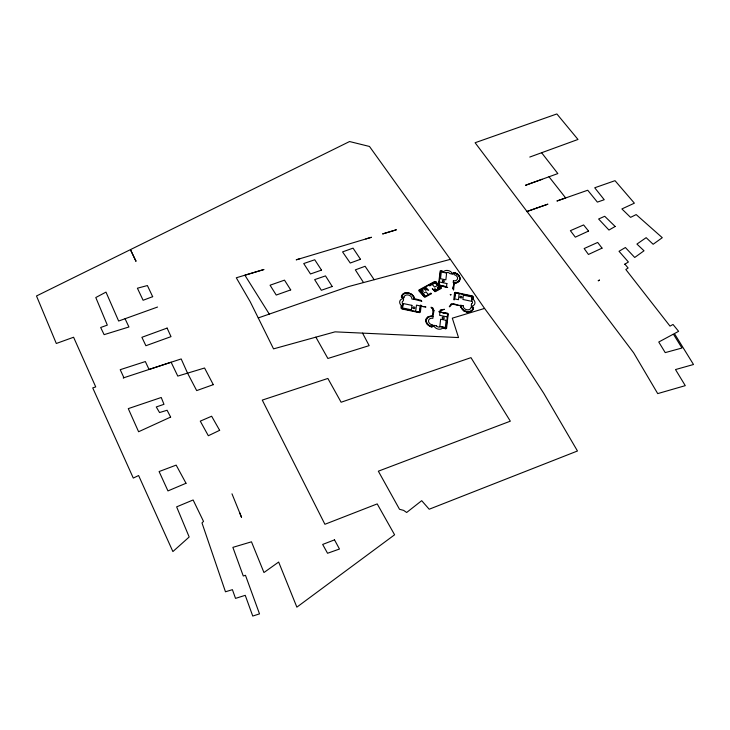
<?xml version="1.0" encoding="UTF-8"?>
<svg xmlns="http://www.w3.org/2000/svg" width="730" height="730" viewBox="0 0 730 730"><rect width="100%" height="100%" fill="white"/><g stroke="black" fill="none" stroke-linecap="round" stroke-linejoin="round"><path stroke-width="1.09" d="M402.878 297.594L402.768 298.387L401.299 296.973M473.487 296.918C472.255 301.289 473.989 296.927 472.492 296.38L455.328 292.821L454.334 299.811L453.814 299.702L454.534 292.876M452.792 288.423L453.576 290.038L454.252 282.985M448.174 314.019L446.541 328.582M425.827 320.351L425.846 321.255M421.703 301.244L414.357 299.364M425.827 320.342L426.165 318.974M454.014 273.449L454.069 272.938A6.105 4.681 20.8 0 1 459.681 278.641A6.105 4.681 20.8 0 1 453.832 282.51L453.832 282.519M433.018 310.889L432.416 316.017L428.601 316.565M432.936 316.218L434.067 310.305M432.16 326.064L432.096 326.611A6.296 4.982 20.6 0 1 426.347 320.616A6.296 4.982 20.6 0 1 432.47 316.464L432.589 316.464M420.389 311.956L421.091 306.262L425.937 307.029L424.34 306.536A3.55 2.783 19.7 0 1 421.383 305.934L420.708 305.012L419.44 312.166L401.883 308.525L401.719 306.125L401.217 306.089M401.208 306.089L400.943 308.133M401.427 296.271L402.44 294.455M473.241 309.274L473.597 307.531L472.127 306.399L472.401 307.567M426.165 318.964L427.461 317.267M451.231 304.83L451.532 304.264L454.133 304.437M451.231 304.83L449.662 306.828L449.306 306.527A14.226 11.096 20.4 0 0 451.058 304.009L451.642 303.863A3.54 2.756 21.2 0 0 453.312 303.872L453.449 303.716M459.581 280.767L460.192 278.367L459.279 275.812M472.994 309.739L471.498 311.217M459.38 281.05L458.933 281.552M453.485 282.592C454.89 285.029 451.715 288.542 452.646 288.441M440.226 270.83L438.484 284.6L435.965 281.798M458.924 281.561L456.88 282.72M402.704 294.199L403.59 293.542M427.616 317.149L428.245 316.738M471.489 311.226L469.308 311.993M403.599 293.542L404.283 293.204M434.624 281.515L418.856 290.056L418.901 290.878L424.176 296.845A13.505 10.53 20.4 0 1 424.166 296.216L419.303 290.321L434.989 281.862L440.418 287.374L441.157 287.164L439.506 285.731L447.663 287.456L439.013 284.946L440.537 271.268L443.329 271.524L441.112 270.638M434.633 281.506L435.956 281.789M404.292 293.195L406.683 292.703M419.85 312.549L419.248 312.586M529.77 157.06L577.987 139.457L556.871 113.944L475.102 142.733L633.64 352.8L657.721 393.607L685.278 385.65L675.505 369.562L693.5 364.507L674.411 333.592L678.608 331.329L673.023 324.476L670.012 326.118L625.829 269.507L628.11 268.01L624.926 264.169L624.469 264.452L628.402 261.997L619.022 251.284L625.382 247.525L634.717 257.471L644.015 250.782L636.925 244.076L646.15 237.67L653.14 244.267L662.283 237.688L636.177 214.583L630.565 217.367L621.887 208.935L634.379 203.177L615.016 180.675L594.722 187.774L604.23 199.719L597.377 202.119L587.723 190.229L556.908 201.015L565.65 197.939L548.996 176.779M542.061 179.288L525.481 185.292L557.848 173.576L541.623 152.734M454.963 292.456L455.502 292.392M157.543 307.038L118.643 321.036L105.987 292.109L95.794 297.53L107.319 325.115L100.667 327.496L104.116 334.65L128.945 326.976L125.058 318.727M269.288 314.11L244.888 275.219L263.977 269.498L236.292 277.783L250.171 301.663L258.247 317.933L348.429 286.598L450.383 259.351L484.565 308.425L518.629 354.579L543.722 393.26L577.466 450.994L429.194 509.23L421.694 500.68L406.656 512.487L403.654 510.398L399.511 509.275L378.341 471.188L510.334 421.173L470.969 357.645L341.111 402.239L327.87 378.45L262.271 400.095L324.905 524.286L377.209 503.901L394.592 534.789L296.864 607.15L278.659 562.045L263.959 572.53L251.476 541.815L232.87 547.363L243.273 575.988L245.472 575.304L259.515 613.875L252.753 616.056L245.243 595.333L235.525 598.381L232.405 589.667L225.47 591.784L201.982 522.908L203.524 521.412L193.121 499.977L176.633 506.857L189.179 536.997L172.891 551.57L138.609 475.531L133.289 478.068L92.728 387.895L95.739 386.918L73.593 337.242L56.31 343.483L36.5 295.969L349.56 141.538L369.49 146.465L450.383 259.351M299.984 258.685L296.207 259.834L371.442 237.277L365.839 238.938M484.565 308.425L452.308 318.161L458.522 337.561L335.052 331.849L273.54 348.867L258.247 317.933M456.87 282.72L456.314 282.866M456.305 282.866L455.511 282.975M433.83 310.296L433.62 310.177A3.568 2.801 20.6 0 1 433.346 308.735L433.072 308.206A14.226 11.096 20.4 0 1 431.101 307.166L431.32 307.795M421.703 301.161L421.055 300.34M469.299 312.002L468.067 312.084M455.502 282.985L454.261 282.985M406.692 292.703L407.76 292.739M445.747 328.938L443.283 328.016L446.121 328.235L447.627 313.836L438.785 311.719L439.679 311.436A3.568 2.801 20.6 0 0 440.254 310.168L440.637 309.785A14.226 11.096 20.4 0 0 444.26 309.274M468.058 312.084L467.209 312.02M407.769 292.739L408.627 292.876M432.589 325.79L433.492 326.42L431.658 326.958M467.2 312.02L466.351 311.865M401.865 308.963L419.23 312.577M472.438 307.567L473.077 307.704A6.196 4.818 22.1 0 1 466.981 311.555A6.196 4.818 22.1 0 1 461.041 305.815L461.031 305.77M460.639 305.386C458.303 306.034 453.731 303.37 453.44 303.68M454.379 304.501L460.52 305.788L460.712 306.992M453.549 273.695L452.627 273.495L453.768 272.482L456.87 273.586M455.62 292.411L472.721 296.024M408.636 292.876L412.167 294.528L414.284 297.411M420.945 300.331L414.549 298.67M466.342 311.856L465.092 311.464M447.399 313.097C434.925 312.166 441.577 310.359 444.269 309.374M402.577 297.21L401.829 297.037A6.232 4.891 18.8 0 1 408.179 293.223A6.232 4.891 18.8 0 1 414.029 298.953L414.074 299.127M431.211 326.848L429.961 326.374M465.083 311.454L464.289 311.089M432.361 308.343L433.045 310.761M432.352 308.343L431.33 307.804M429.751 326.274L427.342 324.43M464.28 311.08L463.723 310.761M456.88 273.586L458.796 275.173M463.714 310.752L460.712 307.001M428.492 294.71L426.001 291.918L422.971 293.551L425.462 296.353M427.068 324.102L426.411 323.08M374.18 279.718L365.1 266.277L355.337 269.863L363.504 282.51M450.948 294.719L450.237 294.436A13.642 10.631 20.4 0 1 450.592 295.048L450.948 294.728M315.871 337.151L327.88 358.476L369.161 345.628L362.564 333.135M426.411 323.071L425.846 321.264M239.613 512.624L241.557 517.387L231.985 493.818M414.293 297.42L414.549 298.661M443.21 272.18A5.137 3.942 20.4 0 1 448.193 270.556A5.137 3.942 20.4 0 1 452.591 274.17L449.844 273.595A2.628 2.017 20.4 0 0 445.966 272.783M431.33 293.715L424.906 297.302L419.567 290.449L425.59 287.291L428.364 290.321L425.499 287.784L420.179 290.64L425.38 296.49L430.855 293.113L431.33 293.715M429.295 285.275L429.769 285.895L435.19 282.574L440.382 288.359L435.116 291.215L432.26 288.678L435.062 291.717L441.513 288.295L435.272 282.09L429.304 285.257M471.927 296.937L471.516 301.28L462.911 299.473L463.331 295.13L471.927 296.937M471.452 303.954L471.261 306.217A5.201 4.033 22.1 0 0 474.956 303.078A5.201 4.033 22.1 0 0 471.972 298.534L471.744 300.769A2.664 2.062 22.1 0 1 471.443 303.954M459.115 293.442L458.486 299.702L454.598 298.889L455.246 292.63L459.115 293.442M447.828 313.754L447.49 316.966L439.606 315.323L439.971 312.121L447.828 313.754M453.421 280.749L453.221 282.629A6.369 4.891 20.8 0 0 459.918 279.006A6.369 4.891 20.8 0 0 454.261 272.774L454.06 274.635A3.951 3.029 20.8 0 1 457.573 278.504A3.951 3.029 20.8 0 1 453.421 280.749M446.121 320.333L445.346 327.542L439.843 326.401L440.637 319.192L446.121 320.333M446.614 273.057L445.866 279.846L440.509 278.714L441.285 271.925L446.614 273.057M446.879 283.559L446.541 286.653L438.803 285.019L439.159 281.935L446.879 283.559M432.123 324.795L431.895 326.794A6.57 5.201 20.6 0 1 426.11 320.242A6.57 5.201 20.6 0 1 433.1 316.346L432.872 318.316A4.079 3.23 20.6 0 0 428.528 320.735A4.079 3.23 20.6 0 0 432.123 324.795M420.416 305.943L419.622 312.349L415.662 311.527L416.474 305.122L420.416 305.943M411.939 305.359L411.364 309.803L402.559 307.969L403.152 303.525L411.939 305.359M402.905 304.045L402.577 306.335A5.274 4.152 18.7 0 1 399.693 301.718A5.274 4.152 18.7 0 1 403.626 298.534L403.343 300.815A2.701 2.126 18.7 0 0 402.905 304.045M615.162 226.473L608.948 230.05L598.618 219.009L604.705 216.281L615.162 226.473M599.412 280.119L598.281 280.74L599.412 280.119M436.403 290.102L435.335 290.677L434.095 289.29L435.162 288.715L436.403 290.102M437.599 285.476L434.596 287.091L432.114 284.317L435.107 282.711L437.599 285.476M425.28 288.313L424.203 288.888L425.444 290.284L426.521 289.71L425.28 288.313M673.389 334.139L658.761 342.014L665.231 352.617L681.966 348.018L673.389 334.139M219.648 430.326L208.333 435.737L200.275 421.137L211.636 416.228L219.648 430.326M602.04 248.145L588.453 254.46L584.155 248.538L597.678 242.442L602.04 248.145M588.553 231.063L575.322 237.159L570.385 230.68L583.608 224.94L588.553 231.063M170.637 417.076L138.6 431.74L128.279 408.627L161.239 397.485L163.976 404.32L156.266 406.957L159.551 412.55L167.097 410.26L170.637 417.076M186.022 483.269L167.955 490.916L159.103 471.553L176.167 465.12L186.022 483.269M334.504 539.862L322.669 544.443L327.551 553.267L339.477 549.024L334.504 539.862M152.67 296.681L143.107 300.267L137.404 288.213L147.396 285.549L152.67 296.681M167.106 328.089L141.894 337.306L145.891 345.728L171.012 336.639L167.106 328.089M360.492 259.287L350.254 263.028L342.562 251.896L353.055 248.145L360.492 259.287M213.288 384.664L196.68 390.596L187.455 372.939L181.186 358.941L149.048 369.453L145.343 361.56L120.213 369.69L123.918 377.711L123.215 377.948L171.121 362.235L177.782 376.096L204.564 368.011L213.288 384.664M290.704 289.901L276.241 295.048L270.063 285.211L284.499 280.147L290.704 289.901M536.568 208.105L526.704 211.581L547.92 204.163L536.568 208.105M321.51 270.118L310.478 273.969L303.726 263.548L314.74 259.761L321.51 270.118M332.232 286.498L321.355 290.275L314.648 279.626L325.498 275.904L332.232 286.498M396.235 229.831L382.766 233.892L396.235 229.831M436.494 325.854L433.638 325.261A5.302 4.197 21.1 0 0 438.183 329.093A5.302 4.197 21.1 0 0 443.356 327.296L440.509 326.684A2.71 2.153 21.1 0 1 436.494 325.854M463.176 305.77L460.794 305.277A6.47 5.028 22.1 0 0 466.579 311.692A6.47 5.028 22.1 0 0 473.332 307.905L470.95 307.403A4.015 3.121 22.1 0 1 466.762 309.757A4.015 3.121 22.1 0 1 463.176 305.77M403.991 297.347L401.582 296.845A6.506 5.11 18.8 0 1 408.599 293.086A6.506 5.11 18.8 0 1 414.266 299.501L411.866 298.999A4.042 3.175 18.8 0 0 408.344 295.011A4.042 3.175 18.8 0 0 403.991 297.347M135.725 260.701L130.606 249.988L135.999 261.331L135.725 260.701M413.134 308.252A1.04 0.821 19.3 0 0 414.85 308.133A1.04 0.821 19.3 0 0 413.654 306.928A1.04 0.821 19.3 0 0 413.134 308.252M442.453 318.316A1.04 0.821 21.1 0 0 444.187 318.344A1.04 0.821 21.1 0 0 443.101 317.057A1.04 0.821 21.1 0 0 442.453 318.316M460.165 297.502A1.022 0.794 21.6 0 0 461.871 297.539A1.022 0.794 21.6 0 0 460.794 296.28A1.022 0.794 21.6 0 0 460.165 297.502M442.608 281.515A1.013 0.785 20.3 0 0 444.269 281.415A1.013 0.785 20.3 0 0 443.083 280.247A1.013 0.785 20.3 0 0 442.608 281.515M437.626 288.359A0.976 0.757 20.2 0 0 439.223 288.268A0.976 0.757 20.2 0 0 438.091 287.136A0.976 0.757 20.2 0 0 437.626 288.359M421.566 291.526A0.976 0.766 19.4 0 0 423.181 291.425A0.976 0.766 19.4 0 0 422.049 290.294A0.976 0.766 19.4 0 0 421.566 291.526"/></g></svg>
